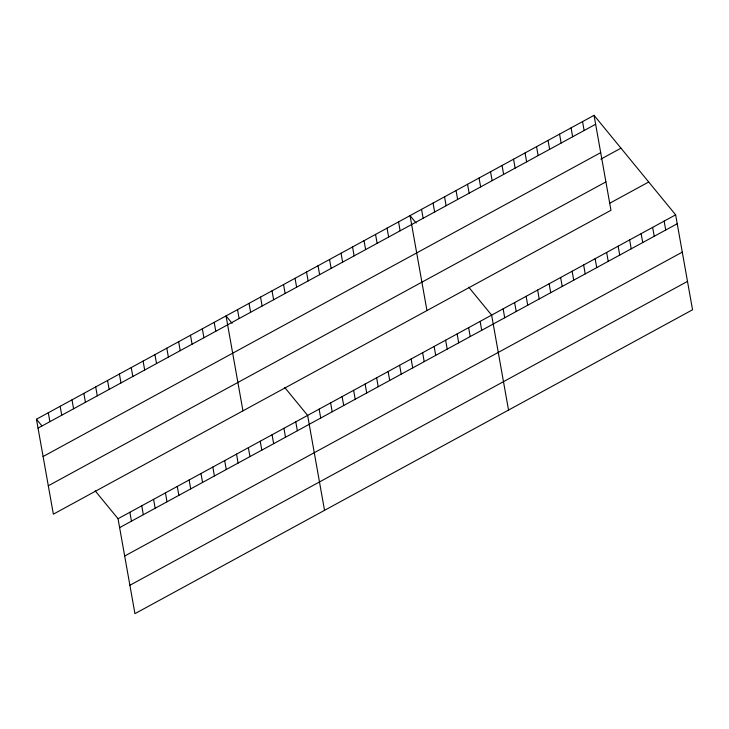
<?xml version="1.0" encoding="UTF-8"?>
<svg xmlns="http://www.w3.org/2000/svg" width="729" height="729" viewBox="0 0 729 729"><rect width="100%" height="100%" fill="white"/><g stroke="black" fill="none" stroke-linecap="round" stroke-linejoin="round"><path stroke-width="1.09" d="M594.053 115.337L610.966 210.28L53.363 514.164L36.45 419.221L594.053 115.337L675.637 214.836L692.55 309.779L134.947 613.663L118.034 518.72L95.153 490.808M38.036 428.133L595.639 124.249M43.093 456.518L600.696 152.643M600.851 159.141L620.98 148.169M48.305 485.778L605.908 181.895M609.417 203.409L648.719 181.995M118.034 518.72L675.637 214.836M119.62 527.632L677.223 223.748M124.677 556.027L682.28 252.143M129.89 585.278L687.493 281.394M416.104 223.001L410.044 215.611L426.957 310.563M468.747 287.208L491.628 315.119L508.541 410.062M232.095 323.284L226.036 315.894L242.948 410.846M284.738 387.491L307.62 415.393L324.533 510.346M36.45 419.221L41.835 425.782M664.137 221.106L665.723 230.018M652.637 227.366L654.223 236.287M641.137 233.635L642.723 242.547M629.637 239.905L631.223 248.817M618.137 246.174L619.723 255.086M606.637 252.444L608.223 261.356M582.553 121.597L584.139 130.518M595.137 258.704L596.723 267.625M571.053 127.867L572.639 136.779M583.628 264.973L585.223 273.885M559.553 134.136L561.139 143.048M572.128 271.243L573.723 280.155M548.053 140.405L549.639 149.317M560.628 277.512L562.223 286.424M536.553 146.675L538.139 155.587M549.128 283.781L550.723 292.693M525.053 152.935L526.639 161.856M537.628 290.042L539.214 298.963M513.553 159.204L515.139 168.117M526.128 296.311L527.714 305.223M502.053 165.474L503.639 174.386M514.628 302.581L516.214 311.493M490.544 171.743L492.139 180.655M503.128 308.85L504.714 317.762M479.044 178.013L480.639 186.925M467.544 184.273L469.139 193.194M480.129 321.38L481.714 330.301M456.044 190.542L457.639 199.464M468.629 327.649L470.214 336.561M444.544 196.812L446.13 205.724M457.129 333.918L458.714 342.83M433.044 203.081L434.63 211.993M445.629 340.188L447.214 349.1M421.544 209.351L423.13 218.263M434.129 346.457L435.714 355.369M422.629 352.718L424.214 361.639M398.544 221.88L400.13 230.801M411.12 358.987L412.714 367.899M387.044 228.15L388.63 237.062M399.62 365.256L401.214 374.168M375.544 234.419L377.13 243.331M388.12 371.526L389.714 380.438M364.044 240.688L365.63 249.6M376.62 377.795L378.214 386.707M352.544 246.949L354.13 255.87M365.12 384.055L366.705 392.977M341.044 253.218L342.63 262.139M353.62 390.325L355.205 399.237M329.544 259.488L331.13 268.4M342.12 396.594L343.705 405.506M318.035 265.757L319.63 274.669M330.62 402.864L332.205 411.776M306.535 272.026L308.13 280.938M319.12 409.133L320.705 418.045M295.035 278.287L296.63 287.208M283.535 284.556L285.13 293.477M295.774 421.854L297.359 430.766M272.035 290.825L273.621 299.737M260.535 297.095L262.121 306.007M283.918 428.315L285.504 437.227M249.036 303.364L250.621 312.276M272.072 434.766L273.657 443.688M237.536 309.625L239.121 318.546M260.226 441.227L261.811 450.139M248.37 447.688L249.965 456.6M214.189 322.355L215.775 331.267M236.524 454.14L238.11 463.061M202.334 328.815L203.929 337.727M224.678 460.6L226.263 469.512M190.488 335.267L192.073 344.179M212.822 467.061L214.417 475.973M178.641 341.728L180.227 350.64M200.976 473.513L202.562 482.425M166.786 348.18L168.381 357.101M189.13 479.974L190.716 488.886M154.94 354.64L156.525 363.552M177.275 486.425L178.869 495.346M143.094 361.101L144.679 370.013M165.428 492.886L167.014 501.798M131.238 367.553L132.833 376.474M153.582 499.347L155.168 508.259M119.392 374.013L120.978 382.925M141.736 505.798L143.321 514.72M107.546 380.474L109.131 389.386M129.88 512.259L131.466 521.171M95.699 386.926L97.285 395.847M83.844 393.387L85.43 402.299M71.998 399.847L73.583 408.759M60.152 406.299L61.737 415.22M48.296 412.76L49.891 421.672"/></g></svg>
